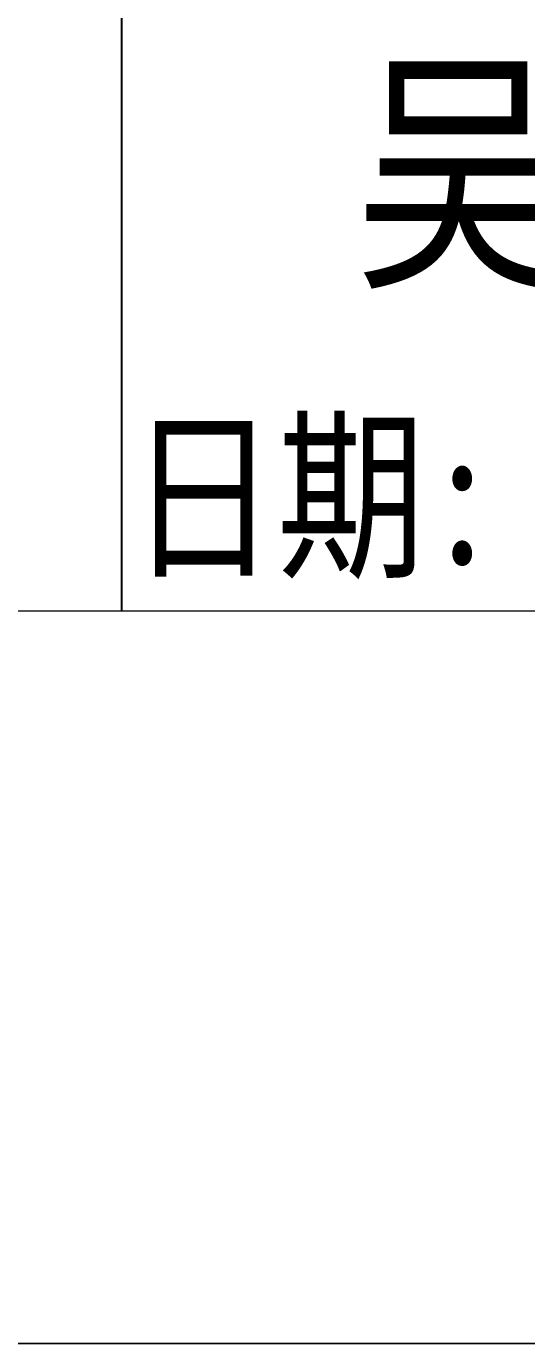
# Model space of a CAD drawing. Header units: millimetres. Extents: x 1333 to 106363, y -60675 to -5704.
# Drawn here: x 4250.4 to 4287.2, y -60674.9 to -60577.8 of the extents above; entities that cross this region are included whole.
import ezdxf
from ezdxf.enums import TextEntityAlignment as Align

# ---------------------------------------------------------------- set-up
doc = ezdxf.new("R2010")
doc.units = ezdxf.units.MM
doc.header["$LTSCALE"] = 0.5
doc.layers.add('图框', color=7, linetype='Continuous', lineweight=18)
doc.layers.add('图框文字', color=7, linetype='Continuous')
doc.layers.add('打印', color=7, linetype='Continuous', lineweight=15, plot=False)
doc.layers.add('打印-禁用', color=7, linetype='Continuous', lineweight=15, plot=False)
doc.styles.add('国标', font='simfang.ttf', dxfattribs={"width": 0.8})

# ---------------------------------------------------------------- blocks, each defined once
blk = doc.blocks.new('GZDEH零件A3图框V01版')
at = {"layer": '图框', "linetype": 'Continuous'}
blk.add_line((2882.49, -1832.961), (3272.49, -1832.961), dxfattribs=at)
at = {"layer": '图框文字', "color": 9}
blk.add_line((3114.17, -1815.961), (3114.17, -1832.961), dxfattribs=at)
blk.add_line((3114.17, -1815.961), (3114.17, -1832.961), dxfattribs=at)
at = {"layer": '打印-禁用', "linetype": 'Continuous'}
blk.add_line((2857.49, -1846.461), (3277.49, -1846.461), dxfattribs=at)
at = {"layer": '图框文字', "color": 9, "style": '国标', "width": 0.8}
blk.add_text('日期:', height=2.5, dxfattribs=at).set_placement((3117.713, -1832.097), align=Align.CENTER)
blk = doc.blocks.new('DEH A3')
at = {"layer": '图框'}
blk.add_blockref('GZDEH零件A3图框V01版', (-2857.49, 1846.461), dxfattribs=at)

msp = doc.modelspace()

# ---------------------------------------------------------------- linework, layer by layer
at = {"layer": '打印'}
msp.add_lwpolyline([(3230.64, -59486.881), (4910.64, -59486.881), (4910.64, -60674.881), (3230.64, -60674.881)], close=True, dxfattribs=at)

# ---------------------------------------------------------------- block references
at = {"layer": '图框', "xscale": 4, "yscale": 4, "zscale": 4}
msp.add_blockref('DEH A3', (3230.64, -60674.881), dxfattribs=at)

# ---------------------------------------------------------------- texts
at = {"layer": '图框文字', "color": 3, "style": '国标', "width": 0.8}
msp.add_text('吴志生', height=14, dxfattribs=at).set_placement((4274.553, -60595.615))

doc.saveas('drawing.dxf')
